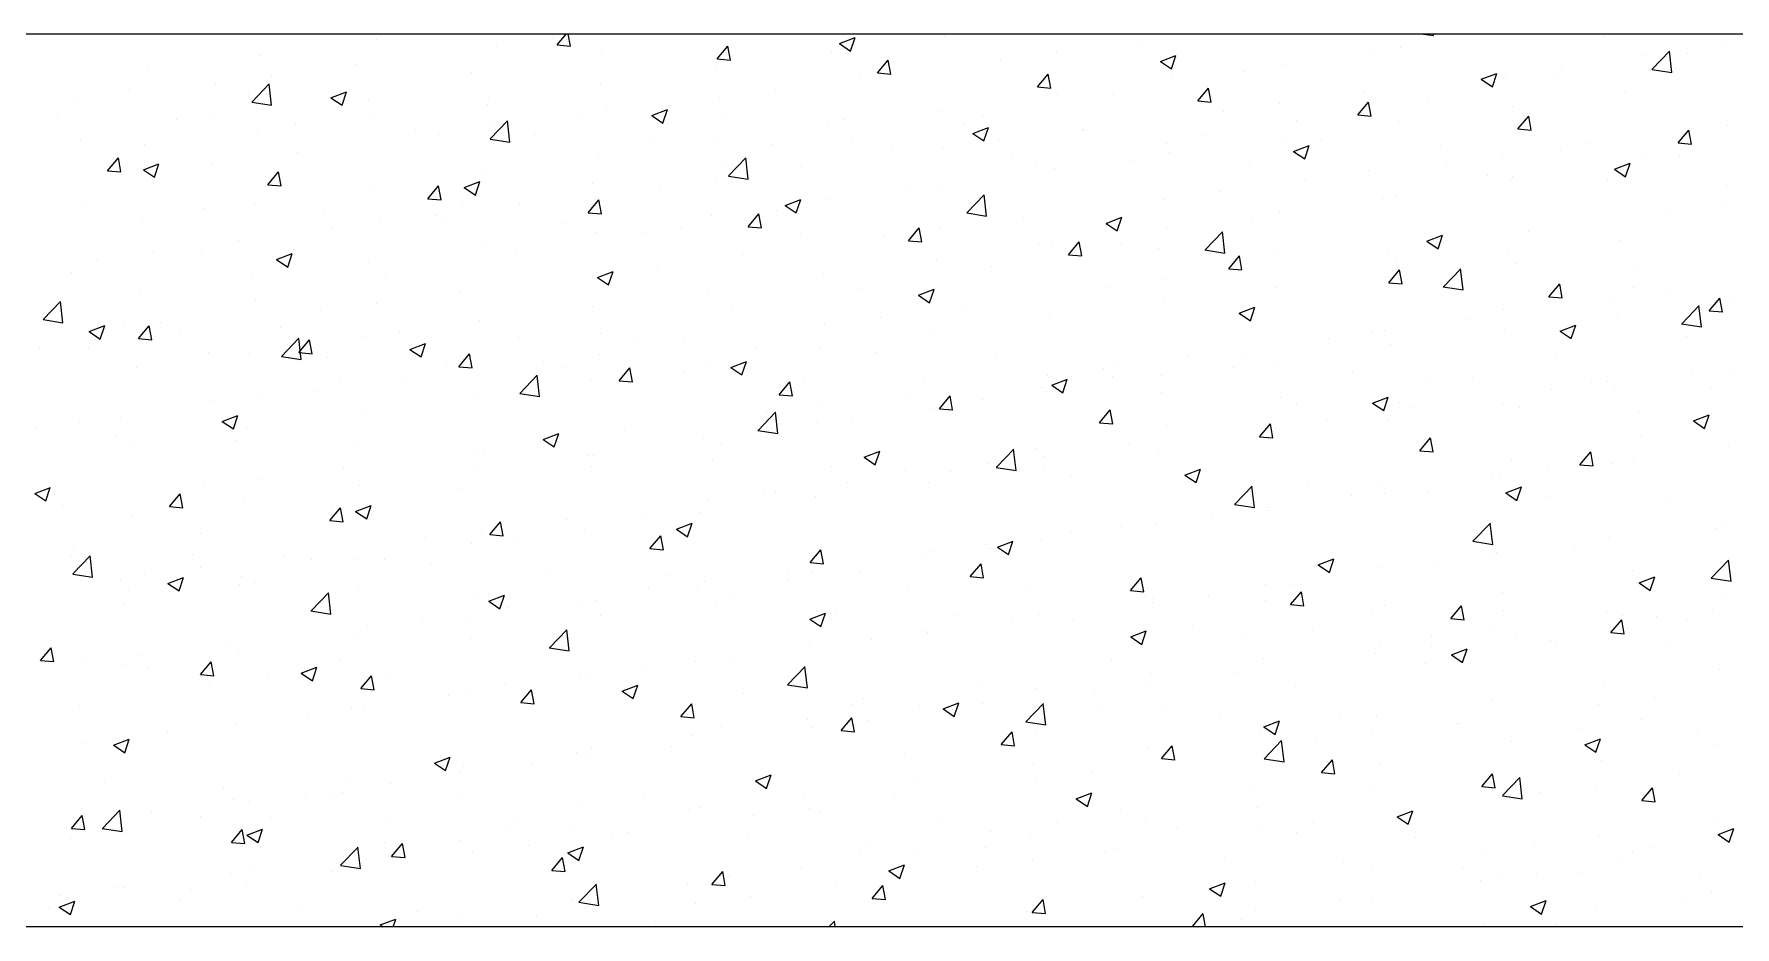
# Model space of a CAD drawing. Header units: millimetres. Extents: x 331487 to 517269, y 198509 to 399936.
# Drawn here: x 418834 to 419596, y 399536 to 399936 of the extents above; entities that cross this region are included whole.
import ezdxf

# ---------------------------------------------------------------- set-up
doc = ezdxf.new("R2010")
doc.units = ezdxf.units.MM
doc.header["$MEASUREMENT"] = 0
doc.layers.add('COLUMN', color=6, linetype='Continuous')

msp = doc.modelspace()

# ---------------------------------------------------------------- linework, layer by layer
at = {"layer": 'COLUMN'}
for p, q in [((420345.71, 399936.48), (392220.13, 399936.48)), ((420350.13, 399536.48), (392620.13, 399536.48))]:
    msp.add_line(p, q, dxfattribs=at)
at = {"layer": 'COLUMN', "color": 2, "linetype": 'Continuous'}
for p, q in [((418875.13, 399934.12), (418875.13, 399934.12)), ((418987.36, 399934.16), (418987.36, 399934.16)), ((419041.35, 399930.97), (419041.35, 399930.97)), ((419066.38, 399934.27), (419066.38, 399934.27)), ((419068.36, 399931.62), (419072.43, 399936.48)), ((419068.36, 399931.62), (419074.33, 399931.1)), ((419074.33, 399931.1), (419073.34, 399936.48)), ((419140.08, 399925.35), (419144.9, 399931.09)), ((419146.06, 399924.82), (419144.9, 399931.09)), ((419194.84, 399932.19), (419201.84, 399934.88)), ((419194.84, 399932.19), (419199.81, 399928.84)), ((419199.81, 399928.84), (419201.83, 399934.88)), ((419241.79, 399935.25), (419241.79, 399935.25)), ((419330.07, 399933.01), (419330.07, 399933.01)), ((419446.3, 399930.4), (419446.3, 399930.4)), ((419456.46, 399936.48), (419460.89, 399935.79)), ((419460.89, 399935.79), (419460.81, 399936.48)), ((419537.01, 399935.54), (419537.01, 399935.54)), ((419590.4, 399933.29), (419590.4, 399933.29)), ((418935.42, 399926.66), (418935.42, 399926.66)), ((419088.27, 399929.15), (419088.27, 399929.15)), ((419140.08, 399925.35), (419146.06, 399924.83)), ((419191.28, 399928.85), (419191.28, 399928.85)), ((419211.81, 399919.07), (419216.63, 399924.82)), ((419217.78, 399918.55), (419216.63, 399924.81)), ((419267.17, 399924.72), (419267.17, 399924.72)), ((419292.2, 399928.02), (419292.2, 399928.02)), ((419338.55, 399924.19), (419345.55, 399926.87)), ((419338.55, 399924.19), (419343.52, 399920.83)), ((419343.52, 399920.83), (419345.55, 399926.87)), ((419394.37, 399922.9), (419394.37, 399922.9)), ((419434.06, 399929.55), (419434.06, 399929.55)), ((419555.89, 399926.76), (419555.89, 399926.76)), ((419558.76, 399920.66), (419566.55, 399928.77)), ((419567.61, 399919.24), (419566.51, 399928.73)), ((419574.66, 399927.61), (419574.66, 399927.61)), ((418884.91, 399920.26), (418884.91, 399920.26)), ((418940.32, 399917.67), (418940.32, 399917.67)), ((418978.19, 399922.66), (418978.19, 399922.66)), ((419029.96, 399919.14), (419029.96, 399919.14)), ((419139.93, 399921.81), (419139.93, 399921.81)), ((419204.01, 399916.41), (419204.01, 399916.41)), ((419211.81, 399919.07), (419217.79, 399918.55)), ((419283.53, 399912.8), (419288.36, 399918.54)), ((419289.51, 399912.27), (419288.35, 399918.54)), ((419343.86, 399916.5), (419343.86, 399916.5)), ((419375.74, 399919.54), (419375.74, 399919.54)), ((419482.26, 399916.18), (419489.26, 399918.86)), ((419482.26, 399916.18), (419487.24, 399912.82)), ((419487.23, 399912.82), (419489.26, 399918.86)), ((419492.98, 399918.48), (419492.98, 399918.48)), ((419516.34, 399917.6), (419516.34, 399917.6)), ((419518.02, 399921.77), (419518.02, 399921.77)), ((419558.72, 399920.62), (419567.61, 399919.24)), ((418876.95, 399911.51), (418876.95, 399911.51)), ((418915.29, 399914.38), (418915.29, 399914.38)), ((418930.34, 399909.26), (418930.34, 399909.26)), ((418931.67, 399906), (418939.46, 399914.12)), ((418940.53, 399904.59), (418939.42, 399914.08)), ((418967.1, 399907.95), (418974.1, 399910.64)), ((418967.1, 399907.95), (418972.08, 399904.6)), ((418971.64, 399909.13), (418971.64, 399909.13)), ((418972.07, 399904.59), (418974.1, 399910.64)), ((419037.49, 399907.91), (419037.49, 399907.91)), ((419088, 399914.31), (419088, 399914.31)), ((419141.1, 399908.13), (419141.1, 399908.13)), ((419166.14, 399911.42), (419166.14, 399911.42)), ((419283.53, 399912.8), (419289.51, 399912.28)), ((419292.51, 399909.46), (419292.51, 399909.46)), ((419317.42, 399909.53), (419317.42, 399909.53)), ((419355.26, 399906.52), (419360.08, 399912.27)), ((419361.24, 399905.99), (419360.08, 399912.26)), ((419429.83, 399910.16), (419429.83, 399910.16)), ((419458.02, 399907.59), (419458.02, 399907.59)), ((419546.94, 399910.55), (419546.94, 399910.55)), ((418844.66, 399900.33), (418844.66, 399900.33)), ((418852.13, 399906.06), (418852.13, 399906.06)), ((418931.63, 399905.96), (418940.53, 399904.58)), ((418983.72, 399907), (418983.72, 399907)), ((418986.14, 399900.87), (418986.14, 399900.87)), ((419037.1, 399904.74), (419037.1, 399904.74)), ((419090.48, 399902.49), (419090.48, 399902.49)), ((419110.81, 399899.94), (419117.82, 399902.63)), ((419110.81, 399899.94), (419115.79, 399896.59)), ((419115.78, 399896.59), (419117.81, 399902.63)), ((419143.87, 399900.23), (419143.87, 399900.23)), ((419240.57, 399901.96), (419240.57, 399901.96)), ((419355.26, 399906.52), (419361.24, 399906)), ((419366.92, 399901.88), (419366.92, 399901.88)), ((419391.95, 399905.18), (419391.95, 399905.18)), ((419426.99, 399900.25), (419431.81, 399905.99)), ((419426.99, 399900.25), (419432.96, 399899.73)), ((419432.96, 399899.72), (419431.81, 399905.99)), ((419496.43, 399904.15), (419496.43, 399904.15)), ((418898.04, 399898.08), (418898.04, 399898.08)), ((418913.32, 399899.12), (418913.32, 399899.12)), ((418934.2, 399893.37), (418934.2, 399893.37)), ((418951.42, 399895.82), (418951.42, 399895.82)), ((419004.8, 399893.57), (419004.8, 399893.57)), ((419038.39, 399889.45), (419046.18, 399897.57)), ((419040.07, 399894.83), (419040.07, 399894.83)), ((419047.25, 399888.03), (419046.15, 399897.53)), ((419077.95, 399899.81), (419077.95, 399899.81)), ((419190.06, 399895.56), (419190.06, 399895.56)), ((419197.25, 399897.98), (419197.25, 399897.98)), ((419250.63, 399895.72), (419250.63, 399895.72)), ((419254.53, 399891.93), (419261.53, 399894.62)), ((419259.1, 399899.52), (419259.1, 399899.52)), ((419259.5, 399888.58), (419261.53, 399894.62)), ((419303.77, 399893.57), (419303.77, 399893.57)), ((419304.01, 399893.47), (419304.01, 399893.47)), ((419399.7, 399897.58), (419399.7, 399897.58)), ((419445.09, 399897.11), (419445.09, 399897.11)), ((419498.71, 399893.97), (419503.53, 399899.72)), ((419498.71, 399893.97), (419504.69, 399893.45)), ((419504.69, 399893.44), (419503.53, 399899.71)), ((419570.44, 399887.7), (419575.26, 399893.44)), ((419576.41, 399887.17), (419575.26, 399893.44)), ((419592.74, 399895.63), (419592.74, 399895.63)), ((418855, 399889.11), (418855, 399889.11)), ((418883.69, 399886.97), (418883.69, 399886.97)), ((419015.04, 399891.53), (419015.04, 399891.53)), ((419038.36, 399889.41), (419047.25, 399888.03)), ((419058.19, 399891.31), (419058.19, 399891.31)), ((419111.57, 399889.06), (419111.57, 399889.06)), ((419138.72, 399888.52), (419138.72, 399888.52)), ((419164.95, 399886.8), (419164.95, 399886.8)), ((419200.78, 399889.51), (419200.78, 399889.51)), ((419240.86, 399885.28), (419240.86, 399885.28)), ((419254.53, 399891.93), (419259.5, 399888.58)), ((419265.89, 399888.58), (419265.89, 399888.58)), ((419341.38, 399887.57), (419341.38, 399887.57)), ((419357.39, 399891.21), (419357.39, 399891.21)), ((419393.15, 399889.61), (419393.15, 399889.61)), ((419398.24, 399883.92), (419405.24, 399886.61)), ((419403.21, 399880.57), (419405.24, 399886.61)), ((419410.78, 399888.96), (419410.78, 399888.96)), ((419464.16, 399886.7), (419464.16, 399886.7)), ((419529.58, 399887.32), (419529.58, 399887.32)), ((419570.44, 399887.7), (419576.42, 399887.17)), ((418867.05, 399875.23), (418871.87, 399880.98)), ((418873.03, 399874.7), (418871.87, 399880.97)), ((418883.08, 399875.7), (418890.08, 399878.38)), ((418888.05, 399872.34), (418890.08, 399878.38)), ((418914.01, 399878.23), (418914.01, 399878.23)), ((418951.89, 399883.22), (418951.89, 399883.22)), ((419086.78, 399881.02), (419086.78, 399881.02)), ((419142.46, 399879.5), (419142.46, 399879.5)), ((419145.12, 399872.9), (419152.91, 399881.02)), ((419153.97, 399871.48), (419152.87, 399880.98)), ((419218.33, 399884.55), (419218.33, 399884.55)), ((419271.71, 399882.29), (419271.71, 399882.29)), ((419283.06, 399877.56), (419283.06, 399877.56)), ((419325.1, 399880.03), (419325.1, 399880.03)), ((419342.64, 399883.21), (419342.64, 399883.21)), ((419378.48, 399877.78), (419378.48, 399877.78)), ((419398.24, 399883.92), (419403.21, 399880.57)), ((419466.68, 399879.04), (419466.68, 399879.04)), ((419491.71, 399882.33), (419491.71, 399882.33)), ((419517.54, 399884.44), (419517.54, 399884.44)), ((419541.95, 399875.92), (419548.95, 399878.6)), ((419545.73, 399877.26), (419545.73, 399877.26)), ((419546.92, 399872.56), (419548.95, 399878.6)), ((419554.53, 399882.61), (419554.53, 399882.61)), ((419570.92, 399882.19), (419570.92, 399882.19)), ((418867.05, 399875.23), (418873.03, 399874.71)), ((418883.08, 399875.7), (418888.05, 399872.34)), ((418888.98, 399874.94), (418888.98, 399874.94)), ((418938.78, 399868.96), (418943.6, 399874.7)), ((418944.75, 399868.43), (418943.6, 399874.7)), ((419026.79, 399867.69), (419033.79, 399870.38)), ((419031.76, 399864.33), (419033.79, 399870.37)), ((419036.27, 399874.62), (419036.27, 399874.62)), ((419084.15, 399869.48), (419084.15, 399869.48)), ((419139.83, 399871.98), (419139.83, 399871.98)), ((419145.08, 399872.86), (419153.97, 399871.48)), ((419177.7, 399876.97), (419177.7, 399876.97)), ((419291.3, 399876.17), (419291.3, 399876.17)), ((419403.52, 399870.72), (419403.52, 399870.72)), ((419431.86, 399875.52), (419431.86, 399875.52)), ((419485.24, 399873.27), (419485.24, 399873.27)), ((419495.22, 399870.86), (419495.22, 399870.86)), ((419496.21, 399872.6), (419496.21, 399872.6)), ((419538.63, 399871.01), (419538.63, 399871.01)), ((419541.95, 399875.92), (419546.93, 399872.56)), ((418938.78, 399868.96), (418944.76, 399868.43)), ((418984.93, 399867.58), (418984.93, 399867.58)), ((419010.51, 399862.68), (419015.33, 399868.43)), ((419010.51, 399862.68), (419016.48, 399862.16)), ((419016.48, 399862.15), (419015.32, 399868.42)), ((419026.79, 399867.69), (419031.77, 399864.33)), ((419082.23, 399856.41), (419087.05, 399862.15)), ((419088.21, 399855.88), (419087.05, 399862.14)), ((419114.8, 399868.69), (419114.8, 399868.69)), ((419170.5, 399859.68), (419177.51, 399862.37)), ((419175.48, 399856.32), (419177.5, 399862.37)), ((419188.85, 399862.27), (419188.85, 399862.27)), ((419224.74, 399867.55), (419224.74, 399867.55)), ((419239.36, 399868.67), (419239.36, 399868.67)), ((419251.84, 399856.35), (419259.63, 399864.47)), ((419260.7, 399854.93), (419259.59, 399864.43)), ((419340.61, 399862.44), (419340.61, 399862.44)), ((419365.65, 399865.73), (419365.65, 399865.73)), ((419437.89, 399862.58), (419437.89, 399862.58)), ((419443.87, 399863.82), (419443.87, 399863.82)), ((419592.01, 399868.76), (419592.01, 399868.76)), ((418857.06, 399860.68), (418857.06, 399860.68)), ((418910.44, 399858.42), (418910.44, 399858.42)), ((418932.99, 399860.08), (418932.99, 399860.08)), ((418963.82, 399856.17), (418963.82, 399856.17)), ((419013.77, 399855.39), (419013.77, 399855.39)), ((419025.83, 399859.47), (419025.83, 399859.47)), ((419051.64, 399860.37), (419051.64, 399860.37)), ((419082.23, 399856.41), (419088.21, 399855.88)), ((419137.5, 399855.23), (419137.5, 399855.23)), ((419153.96, 399850.13), (419158.78, 399855.88)), ((419159.93, 399849.6), (419158.78, 399855.87)), ((419166.43, 399857.54), (419166.43, 399857.54)), ((419170.5, 399859.68), (419175.48, 399856.32)), ((419251.81, 399856.31), (419260.7, 399854.93)), ((419314.22, 399851.67), (419321.22, 399854.36)), ((419319.19, 399848.31), (419321.22, 399854.36)), ((419391.93, 399856.32), (419391.93, 399856.32)), ((419566.43, 399856.19), (419566.43, 399856.19)), ((419591.46, 399859.49), (419591.46, 399859.49)), ((418882.48, 399853.68), (418882.48, 399853.68)), ((418967.51, 399849.46), (418967.51, 399849.46)), ((418988.73, 399852.09), (418988.73, 399852.09)), ((419017.21, 399853.91), (419017.21, 399853.91)), ((419070.59, 399851.66), (419070.59, 399851.66)), ((419085.56, 399847.73), (419085.56, 399847.73)), ((419108.11, 399847.53), (419108.11, 399847.53)), ((419123.97, 399849.4), (419123.97, 399849.4)), ((419153.96, 399850.13), (419159.94, 399849.61)), ((419177.35, 399847.15), (419177.35, 399847.15)), ((419225.68, 399843.85), (419230.5, 399849.6)), ((419231.66, 399843.33), (419230.5, 399849.59)), ((419239.59, 399849.14), (419239.59, 399849.14)), ((419277.46, 399854.12), (419277.46, 399854.12)), ((419314.22, 399851.67), (419319.19, 399848.32)), ((419341.42, 399849.92), (419341.42, 399849.92)), ((419358.57, 399839.8), (419366.36, 399847.91)), ((419367.42, 399838.38), (419366.32, 399847.87)), ((419379.57, 399852.57), (419379.57, 399852.57)), ((419503.28, 399847.88), (419503.28, 399847.88)), ((418909.19, 399839.45), (418909.19, 399839.45)), ((418925.58, 399843.78), (418925.58, 399843.78)), ((419035.05, 399841.33), (419035.05, 399841.33)), ((419214.55, 399845.84), (419214.55, 399845.84)), ((419225.68, 399843.85), (419231.66, 399843.33)), ((419230.73, 399844.89), (419230.73, 399844.89)), ((419284.12, 399842.64), (419284.12, 399842.64)), ((419290.08, 399842.88), (419290.08, 399842.88)), ((419297.41, 399837.58), (419302.23, 399843.32)), ((419303.38, 399837.05), (419302.23, 399843.32)), ((419321.25, 399842.56), (419321.25, 399842.56)), ((419337.5, 399840.38), (419337.5, 399840.38)), ((419358.53, 399839.76), (419367.42, 399838.38)), ((419440.37, 399839.59), (419440.37, 399839.59)), ((419457.93, 399843.66), (419464.93, 399846.35)), ((419457.93, 399843.66), (419462.91, 399840.31)), ((419462.9, 399840.31), (419464.93, 399846.35)), ((419465.4, 399842.89), (419465.4, 399842.89)), ((419544.51, 399843.97), (419544.51, 399843.97)), ((418862.67, 399835.49), (418862.67, 399835.49)), ((418887.71, 399838.79), (418887.71, 399838.79)), ((418942.77, 399835.44), (418949.77, 399838.12)), ((418942.77, 399835.44), (418947.74, 399832.08)), ((418947.74, 399832.08), (418949.77, 399838.12)), ((418983.71, 399834.29), (418983.71, 399834.29)), ((419049.79, 399837.52), (419049.79, 399837.52)), ((419113.52, 399832.54), (419113.52, 399832.54)), ((419151.4, 399837.53), (419151.4, 399837.53)), ((419238.14, 399835.38), (419238.14, 399835.38)), ((419262.94, 399832.55), (419262.94, 399832.55)), ((419297.41, 399837.58), (419303.39, 399837.06)), ((419369.14, 399831.3), (419373.96, 399837.05)), ((419375.11, 399830.78), (419373.95, 399837.04)), ((419390.88, 399838.12), (419390.88, 399838.12)), ((419444.26, 399835.87), (419444.26, 399835.87)), ((419465.29, 399823.24), (419473.08, 399831.36)), ((419494, 399837.57), (419494, 399837.57)), ((419497.65, 399833.61), (419497.65, 399833.61)), ((419551.03, 399831.36), (419551.03, 399831.36)), ((418850.87, 399829.44), (418850.87, 399829.44)), ((418931.77, 399826.79), (418931.77, 399826.79)), ((418991.47, 399827.51), (418991.47, 399827.51)), ((419086.48, 399827.43), (419093.48, 399830.11)), ((419086.48, 399827.43), (419091.46, 399824.07)), ((419088.49, 399829.25), (419088.49, 399829.25)), ((419091.45, 399824.07), (419093.48, 399830.11)), ((419187.63, 399828.98), (419187.63, 399828.98)), ((419339.34, 399826.29), (419339.34, 399826.29)), ((419369.14, 399831.3), (419375.11, 399830.78)), ((419377.21, 399831.28), (419377.21, 399831.28)), ((419440.86, 399825.03), (419445.68, 399830.77)), ((419440.86, 399825.03), (419446.84, 399824.51)), ((419442.66, 399830.53), (419442.66, 399830.53)), ((419446.84, 399824.5), (419445.68, 399830.77)), ((419474.15, 399821.83), (419473.04, 399831.32)), ((419512.59, 399818.75), (419517.41, 399824.5)), ((419518.56, 399818.23), (419517.41, 399824.49)), ((418838.2, 399808.59), (418845.99, 399816.71)), ((418847.06, 399807.17), (418845.96, 399816.67)), ((418881.26, 399820.39), (418881.26, 399820.39)), ((418933.15, 399817.5), (418933.15, 399817.5)), ((419025.33, 399820.93), (419025.33, 399820.93)), ((419136.29, 399821.94), (419136.29, 399821.94)), ((419204.62, 399822.54), (419204.62, 399822.54)), ((419230.2, 399819.42), (419237.2, 399822.11)), ((419230.2, 399819.42), (419235.17, 399816.06)), ((419235.17, 399816.06), (419237.19, 399822.1)), ((419314.31, 399823), (419314.31, 399823)), ((419340.21, 399816.63), (419340.21, 399816.63)), ((419390.72, 399823.03), (419390.72, 399823.03)), ((419465.25, 399823.2), (419474.15, 399821.83)), ((419512.59, 399818.75), (419518.57, 399818.23)), ((419540.12, 399816.75), (419540.12, 399816.75)), ((419550.4, 399822.94), (419550.4, 399822.94)), ((419565.16, 399820.04), (419565.16, 399820.04)), ((419584.31, 399812.48), (419589.13, 399818.22)), ((419590.29, 399811.95), (419589.13, 399818.22)), ((419595.23, 399818.18), (419595.23, 399818.18)), ((418837.59, 399809.58), (418837.59, 399809.58)), ((418838.17, 399808.55), (418847.06, 399807.17)), ((418962.43, 399812.65), (418962.43, 399812.65)), ((418987.46, 399815.95), (418987.46, 399815.95)), ((419084.35, 399814.44), (419084.35, 399814.44)), ((419146.3, 399812.53), (419146.3, 399812.53)), ((419213.28, 399809.7), (419213.28, 399809.7)), ((419251.15, 399814.68), (419251.15, 399814.68)), ((419288.86, 399809.59), (419288.86, 399809.59)), ((419373.91, 399811.41), (419380.91, 399814.1)), ((419373.91, 399811.41), (419378.88, 399808.05)), ((419378.88, 399808.05), (419380.91, 399814.1)), ((419492.08, 399812.93), (419492.08, 399812.93)), ((419543.3, 399810.68), (419543.3, 399810.68)), ((419572.02, 399806.69), (419579.8, 399814.81)), ((419580.87, 399805.27), (419579.77, 399814.77)), ((419584.31, 399812.48), (419590.29, 399811.96)), ((418858.75, 399803.18), (418865.75, 399805.87)), ((418858.75, 399803.18), (418863.72, 399799.83)), ((418863.72, 399799.83), (418865.75, 399805.87)), ((418874.83, 399807.49), (418874.83, 399807.49)), ((418880.93, 399800.01), (418885.75, 399805.76)), ((418886.9, 399799.48), (418885.75, 399805.75)), ((418890.97, 399807.32), (418890.97, 399807.32)), ((418899.27, 399804.33), (418899.27, 399804.33)), ((418944.35, 399805.07), (418944.35, 399805.07)), ((418982.49, 399801), (418982.49, 399801)), ((418997.73, 399802.81), (418997.73, 399802.81)), ((419033.84, 399808.04), (419033.84, 399808.04)), ((419087.98, 399802.52), (419087.98, 399802.52)), ((419188.24, 399806.4), (419188.24, 399806.4)), ((419236.93, 399802.09), (419236.93, 399802.09)), ((419433.76, 399802.92), (419433.76, 399802.92)), ((419439.1, 399803.45), (419439.1, 399803.45)), ((419476.97, 399808.43), (419476.97, 399808.43)), ((419492.78, 399804.28), (419492.78, 399804.28)), ((419517.62, 399803.4), (419524.62, 399806.09)), ((419517.62, 399803.4), (419522.6, 399800.05)), ((419522.59, 399800.04), (419524.62, 399806.09)), ((419571.98, 399806.65), (419580.87, 399805.27)), ((419574.36, 399800.98), (419574.36, 399800.98)), ((418836.36, 399796.05), (418836.36, 399796.05)), ((418858.67, 399796.15), (418858.67, 399796.15)), ((418861.4, 399799.35), (418861.4, 399799.35)), ((418880.93, 399800.01), (418886.91, 399799.49)), ((418912.05, 399793.89), (418912.05, 399793.89)), ((418930.56, 399793.5), (418930.56, 399793.5)), ((418944.93, 399792.04), (418952.72, 399800.16)), ((418952.65, 399793.74), (418957.48, 399799.48)), ((418952.66, 399793.74), (418958.63, 399793.21)), ((418953.78, 399790.62), (418952.68, 399800.12)), ((418958.63, 399793.21), (418957.47, 399799.48)), ((419002.46, 399795.17), (419009.46, 399797.86)), ((419002.46, 399795.17), (419007.43, 399791.82)), ((419007.43, 399791.82), (419009.46, 399797.86)), ((419051.11, 399800.56), (419051.11, 399800.56)), ((419104.5, 399798.3), (419104.5, 399798.3)), ((419125.09, 399798.09), (419125.09, 399798.09)), ((419157.88, 399796.05), (419157.88, 399796.05)), ((419186.41, 399795.69), (419186.41, 399795.69)), ((419211.26, 399793.79), (419211.26, 399793.79)), ((419414.06, 399800.15), (419414.06, 399800.15)), ((419441.44, 399797.24), (419441.44, 399797.24)), ((418880.04, 399787.1), (418880.04, 399787.1)), ((418944.89, 399792), (418953.78, 399790.62)), ((418965.43, 399791.64), (418965.43, 399791.64)), ((419018.82, 399789.38), (419018.82, 399789.38)), ((419024.38, 399787.46), (419029.2, 399793.21)), ((419024.38, 399787.46), (419030.36, 399786.94)), ((419030.36, 399786.93), (419029.2, 399793.2)), ((419029.66, 399792.51), (419029.66, 399792.51)), ((419062.18, 399789.8), (419062.18, 399789.8)), ((419072.2, 399787.13), (419072.2, 399787.13)), ((419087.22, 399793.1), (419087.22, 399793.1)), ((419096.11, 399781.19), (419100.93, 399786.93)), ((419102.08, 399780.66), (419100.93, 399786.93)), ((419135.07, 399788.65), (419135.07, 399788.65)), ((419146.17, 399787.16), (419153.18, 399789.85)), ((419146.17, 399787.16), (419151.15, 399783.81)), ((419151.14, 399783.81), (419153.17, 399789.85)), ((419264.64, 399791.54), (419264.64, 399791.54)), ((419313.03, 399786.85), (419313.03, 399786.85)), ((419318.03, 399789.28), (419318.03, 399789.28)), ((419350.91, 399791.84), (419350.91, 399791.84)), ((419371.41, 399787.03), (419371.41, 399787.03)), ((419375.44, 399792.91), (419375.44, 399792.91)), ((419389.5, 399789.74), (419389.5, 399789.74)), ((419516.04, 399790.97), (419516.04, 399790.97)), ((418971.34, 399782.5), (418971.34, 399782.5)), ((418999.03, 399781.49), (418999.03, 399781.49)), ((419051.65, 399775.49), (419059.44, 399783.61)), ((419060.51, 399774.07), (419059.4, 399783.57)), ((419083.13, 399781.15), (419083.13, 399781.15)), ((419096.11, 399781.19), (419102.08, 399780.66)), ((419125.58, 399784.87), (419125.58, 399784.87)), ((419167.83, 399774.91), (419172.65, 399780.66)), ((419173.81, 399774.38), (419172.65, 399780.65)), ((419178.96, 399782.61), (419178.96, 399782.61)), ((419232.35, 399780.36), (419232.35, 399780.36)), ((419285.73, 399778.1), (419285.73, 399778.1)), ((419288, 399783.56), (419288, 399783.56)), ((419289.89, 399779.16), (419296.89, 399781.84)), ((419289.89, 399779.16), (419294.86, 399775.8)), ((419294.86, 399775.8), (419296.88, 399781.84)), ((419317.12, 399782.9), (419317.12, 399782.9)), ((419338.99, 399783.34), (419338.99, 399783.34)), ((419424.79, 399784.77), (419424.79, 399784.77)), ((419457.72, 399780.96), (419457.72, 399780.96)), ((419478.17, 399782.51), (419478.17, 399782.51)), ((419531.55, 399780.26), (419531.55, 399780.26)), ((419538.85, 399780.6), (419538.85, 399780.6)), ((419576.72, 399785.59), (419576.72, 399785.59)), ((419584.94, 399778), (419584.94, 399778)), ((419594.02, 399784.89), (419594.02, 399784.89)), ((418913.02, 399772.49), (418913.02, 399772.49)), ((418936.12, 399773.21), (418936.12, 399773.21)), ((418961.15, 399776.5), (418961.15, 399776.5)), ((419032.62, 399774.75), (419032.62, 399774.75)), ((419051.61, 399775.45), (419060.51, 399774.07)), ((419167.83, 399774.91), (419173.81, 399774.39)), ((419224.84, 399775.24), (419224.84, 399775.24)), ((419239.56, 399768.64), (419244.38, 399774.38)), ((419245.53, 399768.11), (419244.38, 399774.37)), ((419258.81, 399772.89), (419258.81, 399772.89)), ((419287.65, 399776.3), (419287.65, 399776.3)), ((419339.11, 399775.85), (419339.11, 399775.85)), ((419392.49, 399773.59), (419392.49, 399773.59)), ((419399.41, 399770.95), (419399.41, 399770.95)), ((419433.6, 399771.15), (419440.6, 399773.83)), ((419433.6, 399771.15), (419438.57, 399767.79)), ((419438.57, 399767.79), (419440.6, 399773.83)), ((419445.87, 399771.34), (419445.87, 399771.34)), ((419491.57, 399770.99), (419491.57, 399770.99)), ((419513.82, 399777.31), (419513.82, 399777.31)), ((419542.08, 399777.39), (419542.08, 399777.39)), ((418872.96, 399764.89), (418872.96, 399764.89)), ((418918.44, 399762.92), (418925.44, 399765.61)), ((418918.44, 399762.92), (418923.41, 399759.57)), ((418923.41, 399759.56), (418925.44, 399765.61)), ((418981.28, 399767.71), (418981.28, 399767.71)), ((419158.38, 399758.94), (419166.17, 399767.05)), ((419161.94, 399766.96), (419161.94, 399766.96)), ((419167.23, 399757.52), (419166.13, 399767.02)), ((419186.97, 399770.26), (419186.97, 399770.26)), ((419200.49, 399762.88), (419200.49, 399762.88)), ((419235.71, 399768.8), (419235.71, 399768.8)), ((419239.56, 399768.64), (419245.54, 399768.11)), ((419311.28, 399762.36), (419316.11, 399768.11)), ((419317.26, 399761.83), (419316.1, 399768.1)), ((419412.79, 399764.01), (419412.79, 399764.01)), ((419440.22, 399763.95), (419440.22, 399763.95)), ((419450.66, 399768.99), (419450.66, 399768.99)), ((419499.26, 399769.08), (419499.26, 399769.08)), ((419552.64, 399766.83), (419552.64, 399766.83)), ((419577.31, 399763.14), (419584.31, 399765.83)), ((419577.31, 399763.14), (419582.29, 399759.78)), ((419582.28, 399759.78), (419584.31, 399765.82)), ((418835.09, 399759.91), (418835.09, 399759.91)), ((418854.7, 399762.48), (418854.7, 399762.48)), ((418871.07, 399756.49), (418871.07, 399756.49)), ((418929.34, 399760.21), (418929.34, 399760.21)), ((419062.15, 399754.91), (419069.15, 399757.6)), ((419067.12, 399751.56), (419069.15, 399757.6)), ((419098.78, 399758.65), (419098.78, 399758.65)), ((419133.85, 399755.36), (419133.85, 399755.36)), ((419158.34, 399758.9), (419167.23, 399757.52)), ((419185.2, 399762.4), (419185.2, 399762.4)), ((419311.29, 399762.36), (419317.26, 399761.84)), ((419341.09, 399760.94), (419341.09, 399760.94)), ((419383.01, 399756.09), (419387.83, 399761.83)), ((419383.01, 399756.09), (419388.99, 399755.56)), ((419387.75, 399760.71), (419387.75, 399760.71)), ((419388.99, 399755.56), (419387.83, 399761.82)), ((419388.29, 399756.45), (419388.29, 399756.45)), ((419454.74, 399749.81), (419459.56, 399755.56)), ((419460.71, 399749.28), (419459.56, 399755.55)), ((419554.23, 399755.98), (419554.23, 399755.98)), ((418878.83, 399753.81), (418878.83, 399753.81)), ((418924.45, 399754.24), (418924.45, 399754.24)), ((418977.84, 399751.98), (418977.84, 399751.98)), ((419031.22, 399749.73), (419031.22, 399749.73)), ((419035.88, 399750.36), (419035.88, 399750.36)), ((419060.91, 399753.66), (419060.91, 399753.66)), ((419062.15, 399754.91), (419067.13, 399751.56)), ((419081.92, 399747.86), (419081.92, 399747.86)), ((419142.17, 399752.87), (419142.17, 399752.87)), ((419205.86, 399746.9), (419212.87, 399749.59)), ((419210.83, 399743.55), (419212.86, 399749.59)), ((419265.1, 399742.38), (419272.89, 399750.5)), ((419273.96, 399740.97), (419272.85, 399750.46)), ((419282.77, 399750.93), (419282.77, 399750.93)), ((419324.6, 399752.4), (419324.6, 399752.4)), ((419337.78, 399750.05), (419337.78, 399750.05)), ((419454.74, 399749.81), (419460.71, 399749.29)), ((419526.46, 399743.53), (419531.28, 399749.28)), ((419532.44, 399743.01), (419531.28, 399749.27)), ((419592.8, 399751.6), (419592.8, 399751.6)), ((418972.72, 399742.05), (418972.72, 399742.05)), ((419031.41, 399741.46), (419031.41, 399741.46)), ((419083.85, 399742.86), (419083.85, 399742.86)), ((419084.6, 399747.47), (419084.6, 399747.47)), ((419137.98, 399745.22), (419137.98, 399745.22)), ((419191.37, 399742.96), (419191.37, 399742.96)), ((419205.86, 399746.9), (419210.84, 399743.55)), ((419224.45, 399740.92), (419224.45, 399740.92)), ((419244.75, 399740.71), (419244.75, 399740.71)), ((419261.69, 399744.12), (419261.69, 399744.12)), ((419265.06, 399742.34), (419273.96, 399740.97)), ((419286.43, 399743.01), (419286.43, 399743.01)), ((419286.73, 399747.41), (419286.73, 399747.41)), ((419349.58, 399738.89), (419356.58, 399741.58)), ((419354.55, 399735.54), (419356.58, 399741.58)), ((419495.91, 399745.97), (419495.91, 399745.97)), ((419512.54, 399741.16), (419512.54, 399741.16)), ((419526.46, 399743.53), (419532.44, 399743.01)), ((419540.86, 399744.1), (419540.86, 399744.1)), ((419550.42, 399746.15), (419550.42, 399746.15)), ((418834.42, 399730.67), (418841.42, 399733.35)), ((418839.39, 399727.31), (418841.41, 399733.35)), ((418909.81, 399733.77), (418909.81, 399733.77)), ((418934.85, 399737.06), (418934.85, 399737.06)), ((418980.06, 399734.42), (418980.06, 399734.42)), ((419025.53, 399732.85), (419025.53, 399732.85)), ((419198.54, 399735.8), (419198.54, 399735.8)), ((419234.49, 399735.51), (419234.49, 399735.51)), ((419298.13, 399738.45), (419298.13, 399738.45)), ((419349.58, 399738.89), (419354.55, 399735.54)), ((419351.51, 399736.19), (419351.51, 399736.19)), ((419371.83, 399725.83), (419379.61, 399733.95)), ((419380.68, 399724.41), (419379.58, 399733.91)), ((419404.89, 399733.94), (419404.89, 399733.94)), ((419437.6, 399735.96), (419437.6, 399735.96)), ((419487.51, 399737.87), (419487.51, 399737.87)), ((419490.35, 399737.7), (419490.35, 399737.7)), ((419493.29, 399730.89), (419500.29, 399733.57)), ((419498.26, 399727.53), (419500.29, 399733.57)), ((418834.42, 399730.67), (418839.39, 399727.31)), ((418846.66, 399725.45), (418846.66, 399725.45)), ((418894.8, 399724.79), (418899.62, 399730.54)), ((418894.8, 399724.79), (418900.78, 399724.27)), ((418900.78, 399724.26), (418899.62, 399730.53)), ((418928.12, 399726.92), (418928.12, 399726.92)), ((418978.13, 399722.66), (418985.13, 399725.35)), ((418983.1, 399719.3), (418985.13, 399725.34)), ((419135.63, 399727.52), (419135.63, 399727.52)), ((419160.66, 399730.81), (419160.66, 399730.81)), ((419166.13, 399730.91), (419166.13, 399730.91)), ((419183.98, 399729.11), (419183.98, 399729.11)), ((419371.79, 399725.79), (419380.68, 399724.41)), ((419379.28, 399725.95), (419379.28, 399725.95)), ((419424.36, 399729.55), (419424.36, 399729.55)), ((419439.01, 399730.66), (419439.01, 399730.66)), ((419458.28, 399731.68), (419458.28, 399731.68)), ((419493.29, 399730.89), (419498.26, 399727.53)), ((419511.66, 399729.43), (419511.66, 399729.43)), ((419565.04, 399727.17), (419565.04, 399727.17)), ((418877.61, 399720.52), (418877.61, 399720.52)), ((418966.53, 399718.52), (418971.35, 399724.26)), ((418966.53, 399718.52), (418972.51, 399717.99)), ((418967.21, 399722.83), (418967.21, 399722.83)), ((418972.5, 399717.99), (418971.35, 399724.26)), ((418978.13, 399722.66), (418983.1, 399719.3)), ((419038.26, 399712.24), (419043.08, 399717.99)), ((419044.23, 399711.71), (419043.07, 399717.98)), ((419072.48, 399719.2), (419072.48, 399719.2)), ((419107.81, 399720.9), (419107.81, 399720.9)), ((419121.84, 399714.65), (419128.84, 399717.34)), ((419126.81, 399711.29), (419128.84, 399717.34)), ((419132.64, 399722.07), (419132.64, 399722.07)), ((419361.45, 399721.27), (419361.45, 399721.27)), ((419386.48, 399724.57), (419386.48, 399724.57)), ((419387.07, 399723.16), (419387.07, 399723.16)), ((419478.55, 399709.28), (419486.34, 399717.4)), ((419487.4, 399707.86), (419486.3, 399717.36)), ((419591.59, 399718.31), (419591.59, 399718.31)), ((418908.89, 399712.82), (418908.89, 399712.82)), ((419009.57, 399710.92), (419009.57, 399710.92)), ((419034.6, 399714.22), (419034.6, 399714.22)), ((419038.26, 399712.24), (419044.23, 399711.72)), ((419049.49, 399710.89), (419049.49, 399710.89)), ((419080.7, 399714.57), (419080.7, 399714.57)), ((419109.98, 399705.97), (419114.8, 399711.71)), ((419115.96, 399705.44), (419114.8, 399711.71)), ((419121.84, 399714.65), (419126.82, 399711.29)), ((419285.22, 399709.72), (419285.22, 399709.72)), ((419298.29, 399712.96), (419298.29, 399712.96)), ((419320.96, 399715.93), (419320.96, 399715.93)), ((419336.56, 399716.76), (419336.56, 399716.76)), ((419539.65, 399710.82), (419539.65, 399710.82)), ((419587.27, 399715.02), (419587.27, 399715.02)), ((418850.58, 399702.81), (418850.58, 399702.81)), ((418851.46, 399694.63), (418859.25, 399702.75)), ((418851.6, 399705.39), (418851.6, 399705.39)), ((418860.32, 399693.21), (418859.21, 399702.71)), ((418904.98, 399703.14), (418904.98, 399703.14)), ((418946.41, 399702.61), (418946.41, 399702.61)), ((419030.19, 399708.17), (419030.19, 399708.17)), ((419109.98, 399705.97), (419115.96, 399705.44)), ((419181.71, 399699.69), (419186.53, 399705.44)), ((419187.68, 399699.16), (419186.53, 399705.43)), ((419233.28, 399702.22), (419233.28, 399702.22)), ((419235.39, 399704.67), (419235.39, 399704.67)), ((419260.42, 399707.97), (419260.42, 399707.97)), ((419262.64, 399705.92), (419262.64, 399705.92)), ((419265.55, 399706.64), (419272.56, 399709.33)), ((419265.55, 399706.64), (419270.53, 399703.29)), ((419270.53, 399703.28), (419272.55, 399709.33)), ((419478.51, 399709.24), (419487.4, 399707.86)), ((419489.14, 399704.41), (419489.14, 399704.41)), ((419524.11, 399706.71), (419524.11, 399706.71)), ((418851.42, 399694.59), (418860.32, 399693.21)), ((418883.51, 399694.33), (418883.51, 399694.33)), ((418908.54, 399697.62), (418908.54, 399697.62)), ((418958.36, 399700.88), (418958.36, 399700.88)), ((418978.85, 399701.13), (418978.85, 399701.13)), ((418991.17, 399700.88), (418991.17, 399700.88)), ((419011.75, 399698.63), (419011.75, 399698.63)), ((419065.13, 399696.37), (419065.13, 399696.37)), ((419172.23, 399696.36), (419172.23, 399696.36)), ((419181.71, 399699.69), (419187.69, 399699.17)), ((419182.77, 399695.82), (419182.77, 399695.82)), ((419204.32, 399695.91), (419204.32, 399695.91)), ((419253.43, 399693.42), (419258.25, 399699.16)), ((419259.41, 399692.89), (419258.25, 399699.16)), ((419409.27, 399698.63), (419416.27, 399701.32)), ((419409.27, 399698.63), (419414.24, 399695.28)), ((419414.24, 399695.28), (419416.27, 399701.32)), ((419437.79, 399697.37), (419437.79, 399697.37)), ((419461.2, 399698.43), (419461.2, 399698.43)), ((419486.24, 399701.72), (419486.24, 399701.72)), ((419550.1, 399696.31), (419550.1, 399696.31)), ((419585.27, 399692.73), (419593.06, 399700.85)), ((419594.13, 399691.31), (419593.02, 399700.81)), ((418872.68, 399691.96), (418872.68, 399691.96)), ((418876.4, 399687.23), (418876.4, 399687.23)), ((418894.11, 399690.41), (418901.11, 399693.09)), ((418894.11, 399690.41), (418899.08, 399687.05)), ((418899.08, 399687.05), (418901.1, 399693.09)), ((418926.07, 399689.71), (418926.07, 399689.71)), ((418926.91, 399693.63), (418926.91, 399693.63)), ((418932.86, 399690.87), (418932.86, 399690.87)), ((418979.45, 399687.45), (418979.45, 399687.45)), ((419109.32, 399688.08), (419109.32, 399688.08)), ((419118.51, 399694.12), (419118.51, 399694.12)), ((419131.42, 399688.78), (419131.42, 399688.78)), ((419134.36, 399691.37), (419134.36, 399691.37)), ((419171.89, 399691.86), (419171.89, 399691.86)), ((419225.27, 399689.61), (419225.27, 399689.61)), ((419253.43, 399693.42), (419259.41, 399692.89)), ((419278.66, 399687.35), (419278.66, 399687.35)), ((419325.16, 399687.14), (419329.98, 399692.89)), ((419325.16, 399687.14), (419331.14, 399686.62)), ((419331.14, 399686.61), (419329.98, 399692.88)), ((419385.85, 399689.87), (419385.85, 399689.87)), ((419396.89, 399680.87), (419401.71, 399686.61)), ((419398.05, 399690.11), (419398.05, 399690.11)), ((419402.86, 399680.34), (419401.7, 399686.61)), ((419552.98, 399690.62), (419559.98, 399693.31)), ((419552.98, 399690.62), (419557.95, 399687.27)), ((419557.95, 399687.27), (419559.98, 399693.31)), ((419585.24, 399692.69), (419594.13, 399691.31)), ((418874.54, 399680.86), (418874.54, 399680.86)), ((418958.19, 399678.08), (418965.98, 399686.19)), ((418967.04, 399676.66), (418965.94, 399686.16)), ((419032.83, 399685.2), (419032.83, 399685.2)), ((419037.82, 399682.4), (419044.82, 399685.08)), ((419037.82, 399682.4), (419042.79, 399679.04)), ((419042.79, 399679.04), (419044.82, 399685.08)), ((419046.17, 399679.76), (419046.17, 399679.76)), ((419079.48, 399681.28), (419079.48, 399681.28)), ((419086.21, 399682.94), (419086.21, 399682.94)), ((419139.59, 399680.68), (419139.59, 399680.68)), ((419146, 399685.9), (419146, 399685.9)), ((419332.04, 399685.09), (419332.04, 399685.09)), ((419335.14, 399681.83), (419335.14, 399681.83)), ((419335.34, 399683.47), (419335.34, 399683.47)), ((419360.17, 399685.12), (419360.17, 399685.12)), ((419385.42, 399682.84), (419385.42, 399682.84)), ((419396.89, 399680.87), (419402.86, 399680.34)), ((419438.8, 399680.58), (419438.8, 399680.58)), ((419468.61, 399674.59), (419473.43, 399680.34)), ((419474.59, 399674.06), (419473.43, 399680.33)), ((419491.79, 399686.3), (419491.79, 399686.3)), ((419590.37, 399685.02), (419590.37, 399685.02)), ((418958.15, 399678.04), (418967.04, 399676.66)), ((418983.26, 399671.48), (418983.26, 399671.48)), ((419008.3, 399674.78), (419008.3, 399674.78)), ((419028.97, 399674.88), (419028.97, 399674.88)), ((419087.68, 399675.89), (419087.68, 399675.89)), ((419181.53, 399674.39), (419188.53, 399677.08)), ((419181.53, 399674.39), (419186.51, 399671.03)), ((419186.5, 399671.03), (419188.53, 399677.07)), ((419192.98, 399678.43), (419192.98, 399678.43)), ((419246.36, 399676.17), (419246.36, 399676.17)), ((419271.99, 399673.51), (419271.99, 399673.51)), ((419284, 399676.43), (419284, 399676.43)), ((419299.74, 399673.92), (419299.74, 399673.92)), ((419353.12, 399671.66), (419353.12, 399671.66)), ((419433.47, 399676.29), (419433.47, 399676.29)), ((419468.61, 399674.59), (419474.59, 399674.07)), ((419492.19, 399678.33), (419492.19, 399678.33)), ((419538.43, 399677.53), (419538.43, 399677.53)), ((419540.34, 399668.32), (419545.16, 399674.06)), ((419546.31, 399667.79), (419545.16, 399674.05)), ((419545.57, 399676.07), (419545.57, 399676.07)), ((419560.96, 399675.58), (419560.96, 399675.58)), ((419574.07, 399674.35), (419574.07, 399674.35)), ((419585.99, 399678.88), (419585.99, 399678.88)), ((418977.63, 399667.84), (418977.63, 399667.84)), ((419029.37, 399665.88), (419029.37, 399665.88)), ((419064.91, 399661.52), (419072.7, 399669.64)), ((419073.77, 399660.11), (419072.66, 399669.6)), ((419209.08, 399665.23), (419209.08, 399665.23)), ((419232.06, 399668.93), (419232.06, 399668.93)), ((419234.11, 399668.53), (419234.11, 399668.53)), ((419325.25, 399666.38), (419332.25, 399669.07)), ((419325.25, 399666.38), (419330.22, 399663.02)), ((419330.22, 399663.02), (419332.24, 399669.07)), ((419375.15, 399666.28), (419375.15, 399666.28)), ((419406.51, 399669.41), (419406.51, 399669.41)), ((419436.58, 399664.08), (419436.58, 399664.08)), ((419459.89, 399667.15), (419459.89, 399667.15)), ((419487.92, 399671.12), (419487.92, 399671.12)), ((419497.8, 399667.27), (419497.8, 399667.27)), ((419513.27, 399664.9), (419513.27, 399664.9)), ((419515.75, 399664.34), (419515.75, 399664.34)), ((419540.34, 399668.32), (419546.32, 399667.79)), ((418836.95, 399655.85), (418841.77, 399661.59)), ((418842.93, 399655.32), (418841.77, 399661.59)), ((418882.23, 399658.18), (418882.23, 399658.18)), ((418920.11, 399663.17), (418920.11, 399663.17)), ((418925.69, 399660.34), (418925.69, 399660.34)), ((419064.87, 399661.48), (419073.77, 399660.11)), ((419145.92, 399656.92), (419145.92, 399656.92)), ((419181.55, 399662.53), (419181.55, 399662.53)), ((419316.83, 399656.27), (419316.83, 399656.27)), ((419384.64, 399656.59), (419384.64, 399656.59)), ((419434.9, 399658.98), (419434.9, 399658.98)), ((419459.93, 399662.28), (419459.93, 399662.28)), ((419468.96, 399658.37), (419475.96, 399661.06)), ((419468.96, 399658.37), (419473.93, 399655.01)), ((419473.93, 399655.01), (419475.96, 399661.06)), ((419566.65, 399662.64), (419566.65, 399662.64)), ((418836.95, 399655.85), (418842.93, 399655.33)), ((418857.2, 399654.88), (418857.2, 399654.88)), ((418875.18, 399653.94), (418875.18, 399653.94)), ((418885.09, 399652.31), (418885.09, 399652.31)), ((418908.68, 399649.57), (418913.5, 399655.32)), ((418908.68, 399649.57), (418914.66, 399649.05)), ((418914.65, 399649.04), (418913.5, 399655.31)), ((418938.47, 399650.05), (418938.47, 399650.05)), ((418953.8, 399650.14), (418960.8, 399652.83)), ((418953.8, 399650.14), (418958.77, 399646.79)), ((418958.77, 399646.79), (418960.8, 399652.83)), ((418971.05, 399655.87), (418971.05, 399655.87)), ((418980.41, 399643.3), (418985.23, 399649.04)), ((418986.38, 399642.77), (418985.22, 399649.04)), ((419083.02, 399648.64), (419083.02, 399648.64)), ((419108.05, 399651.93), (419108.05, 399651.93)), ((419130.21, 399655.49), (419130.21, 399655.49)), ((419171.63, 399644.97), (419179.42, 399653.09)), ((419180.49, 399643.55), (419179.39, 399653.05)), ((419334.13, 399650.18), (419334.13, 399650.18)), ((419371.74, 399650.67), (419371.74, 399650.67)), ((419457.43, 399654.33), (419457.43, 399654.33)), ((419589.15, 399651.73), (419589.15, 399651.73)), ((418912.73, 399645.86), (418912.73, 399645.86)), ((418980.41, 399643.3), (418986.38, 399642.78)), ((418991.85, 399647.8), (418991.85, 399647.8)), ((419027.76, 399641.59), (419027.76, 399641.59)), ((419045.23, 399645.54), (419045.23, 399645.54)), ((419052.13, 399637.02), (419056.95, 399642.77)), ((419058.11, 399636.49), (419056.95, 399642.76)), ((419078.27, 399647.99), (419078.27, 399647.99)), ((419097.51, 399642.13), (419104.51, 399644.82)), ((419097.51, 399642.13), (419102.48, 399638.78)), ((419098.61, 399643.29), (419098.61, 399643.29)), ((419102.48, 399638.78), (419104.51, 399644.82)), ((419152, 399641.03), (419152, 399641.03)), ((419171.6, 399644.93), (419180.49, 399643.55)), ((419258.51, 399646.26), (419258.51, 399646.26)), ((419282.78, 399643.14), (419282.78, 399643.14)), ((419308.83, 399642.39), (419308.83, 399642.39)), ((419333.87, 399645.68), (419333.87, 399645.68)), ((419399.11, 399644.32), (419399.11, 399644.32)), ((419537.22, 399644.24), (419537.22, 399644.24)), ((418854.41, 399635.85), (418854.41, 399635.85)), ((418976.41, 399634.55), (418976.41, 399634.55)), ((418981.99, 399635.34), (418981.99, 399635.34)), ((419019.86, 399640.32), (419019.86, 399640.32)), ((419052.13, 399637.02), (419058.11, 399636.5)), ((419123.86, 399630.75), (419128.68, 399636.49)), ((419129.83, 399630.22), (419128.68, 399636.49)), ((419200.19, 399636.25), (419200.19, 399636.25)), ((419205.38, 399638.78), (419205.38, 399638.78)), ((419230.85, 399635.65), (419230.85, 399635.65)), ((419241.22, 399634.13), (419248.22, 399636.81)), ((419241.22, 399634.13), (419246.2, 399630.77)), ((419245.68, 399634.07), (419245.68, 399634.07)), ((419246.19, 399630.77), (419248.22, 399636.81)), ((419258.76, 399636.52), (419258.76, 399636.52)), ((419278.36, 399628.42), (419286.15, 399636.54)), ((419287.21, 399627), (419286.11, 399636.5)), ((419312.14, 399634.26), (419312.14, 399634.26)), ((419340.79, 399634.31), (419340.79, 399634.31)), ((419486.7, 399637.83), (419486.7, 399637.83)), ((419534.65, 399636.14), (419534.65, 399636.14)), ((419559.69, 399639.44), (419559.69, 399639.44)), ((418924.48, 399627.05), (418924.48, 399627.05)), ((418956.95, 399632.04), (418956.95, 399632.04)), ((419123.86, 399630.75), (419129.83, 399630.22)), ((419141.87, 399626.24), (419141.87, 399626.24)), ((419180.33, 399629.24), (419180.33, 399629.24)), ((419182.77, 399625.79), (419182.77, 399625.79)), ((419195.58, 399624.47), (419200.4, 399630.22)), ((419201.56, 399623.94), (419200.4, 399630.21)), ((419207.81, 399629.09), (419207.81, 399629.09)), ((419278.32, 399628.38), (419287.21, 399627)), ((419365.53, 399632.01), (419365.53, 399632.01)), ((419384.94, 399626.12), (419391.94, 399628.8)), ((419384.94, 399626.12), (419389.91, 399622.76)), ((419389.91, 399622.76), (419391.93, 399628.8)), ((419418.91, 399629.75), (419418.91, 399629.75)), ((419435.36, 399630.79), (419435.36, 399630.79)), ((419471.5, 399627.83), (419471.5, 399627.83)), ((419472.29, 399627.5), (419472.29, 399627.5)), ((419553.94, 399629.35), (419553.94, 399629.35)), ((418855.93, 399618.74), (418855.93, 399618.74)), ((418869.77, 399617.89), (418876.78, 399620.58)), ((418873.96, 399620.65), (418873.96, 399620.65)), ((418874.75, 399614.53), (418876.77, 399620.58)), ((418893.8, 399623.73), (418893.8, 399623.73)), ((419128.99, 399622.2), (419128.99, 399622.2)), ((419195.58, 399624.47), (419201.56, 399623.95)), ((419267.31, 399618.2), (419272.13, 399623.94)), ((419267.31, 399618.2), (419273.29, 399617.67)), ((419273.28, 399617.67), (419272.13, 399623.94)), ((419282.47, 399624.3), (419282.47, 399624.3)), ((419383.42, 399623.3), (419383.42, 399623.3)), ((419385.08, 399611.87), (419392.87, 399619.99)), ((419393.94, 399610.45), (419392.83, 399619.95)), ((419408.59, 399619.54), (419408.59, 399619.54)), ((419433.62, 399622.84), (419433.62, 399622.84)), ((419495.62, 399619.34), (419495.62, 399619.34)), ((419525.67, 399625.24), (419525.67, 399625.24)), ((419528.65, 399618.11), (419535.65, 399620.8)), ((419528.65, 399618.11), (419533.62, 399614.75)), ((419533.62, 399614.75), (419535.65, 399620.79)), ((419579.06, 399622.99), (419579.06, 399622.99)), ((419587.94, 399618.44), (419587.94, 399618.44)), ((418869.78, 399617.89), (418874.75, 399614.54)), ((419013.49, 399609.88), (419020.49, 399612.57)), ((419018.46, 399606.53), (419020.49, 399612.57)), ((419077.05, 399614.7), (419077.05, 399614.7)), ((419081.74, 399612.49), (419081.74, 399612.49)), ((419083.56, 399616.23), (419083.56, 399616.23)), ((419119.62, 399617.48), (419119.62, 399617.48)), ((419224.15, 399614.29), (419224.15, 399614.29)), ((419332.91, 399616.89), (419332.91, 399616.89)), ((419339.04, 399611.92), (419343.86, 399617.67)), ((419339.04, 399611.92), (419345.01, 399611.4)), ((419345.01, 399611.39), (419343.85, 399617.66)), ((419345.43, 399611.23), (419345.43, 399611.23)), ((419385.04, 399611.83), (419393.94, 399610.45)), ((419410.76, 399605.65), (419415.58, 399611.39)), ((419416.74, 399605.12), (419415.58, 399611.39)), ((419536, 399610.95), (419536, 399610.95)), ((419013.49, 399609.88), (419018.46, 399606.53)), ((419025.24, 399606.22), (419025.24, 399606.22)), ((419026.54, 399608.3), (419026.54, 399608.3)), ((419056.71, 399609.2), (419056.71, 399609.2)), ((419157.2, 399601.87), (419164.2, 399604.56)), ((419162.17, 399598.52), (419164.2, 399604.56)), ((419165.84, 399604.28), (419165.84, 399604.28)), ((419281.57, 399609.85), (419281.57, 399609.85)), ((419282.53, 399602.95), (419282.53, 399602.95)), ((419307.56, 399606.24), (419307.56, 399606.24)), ((419410.76, 399605.65), (419416.74, 399605.12)), ((419437.3, 399609.33), (419437.3, 399609.33)), ((419482.49, 399599.37), (419487.31, 399605.12)), ((419485.49, 399604.55), (419485.49, 399604.55)), ((419488.46, 399598.84), (419487.31, 399605.11)), ((419491.81, 399595.32), (419499.6, 399603.43)), ((419500.66, 399593.9), (419499.56, 399603.4)), ((419571.25, 399604.98), (419571.25, 399604.98)), ((418865.61, 399601.21), (418865.61, 399601.21)), ((418918.99, 399598.95), (418918.99, 399598.95)), ((418955.68, 399595.89), (418955.68, 399595.89)), ((418966.92, 399596.21), (418966.92, 399596.21)), ((418972.38, 399596.7), (418972.38, 399596.7)), ((418975.2, 399601.26), (418975.2, 399601.26)), ((418993.55, 399600.88), (418993.55, 399600.88)), ((419157.2, 399601.87), (419162.18, 399598.52)), ((419179.12, 399595.95), (419179.12, 399595.95)), ((419229.63, 399602.36), (419229.63, 399602.36)), ((419300.91, 399593.86), (419307.92, 399596.55)), ((419305.88, 399590.51), (419307.91, 399596.55)), ((419378.98, 399599.32), (419378.98, 399599.32)), ((419434.14, 399597.5), (419434.14, 399597.5)), ((419482.49, 399599.37), (419488.46, 399598.85)), ((419491.77, 399595.28), (419500.66, 399593.9)), ((419508.34, 399596.7), (419508.34, 399596.7)), ((419533.38, 399599.99), (419533.38, 399599.99)), ((419554.21, 399593.1), (419559.03, 399598.84)), ((419560.19, 399592.57), (419559.03, 399598.84)), ((418864.72, 399580.66), (418872.51, 399588.78)), ((418873.58, 399579.25), (418872.47, 399588.74)), ((418886.7, 399587.78), (418886.7, 399587.78)), ((418923.26, 399593.76), (418923.26, 399593.76)), ((418930.65, 399592.6), (418930.65, 399592.6)), ((419025.76, 399594.44), (419025.76, 399594.44)), ((419079.14, 399592.19), (419079.14, 399592.19)), ((419107.52, 399594.27), (419107.52, 399594.27)), ((419127.77, 399588.91), (419127.77, 399588.91)), ((419132.52, 399589.93), (419132.52, 399589.93)), ((419181.5, 399589.65), (419181.5, 399589.65)), ((419185.91, 399587.68), (419185.91, 399587.68)), ((419219.37, 399594.63), (419219.37, 399594.63)), ((419300.91, 399593.86), (419305.89, 399590.51)), ((419320.66, 399589.31), (419320.66, 399589.31)), ((419382.21, 399590.01), (419382.21, 399590.01)), ((419444.63, 399585.86), (419451.63, 399588.54)), ((419445.19, 399588.38), (419445.19, 399588.38)), ((419449.6, 399582.5), (419451.63, 399588.54)), ((419554.21, 399593.1), (419560.19, 399592.57)), ((418850.83, 399580.63), (418855.65, 399586.37)), ((418850.83, 399580.63), (418856.81, 399580.11)), ((418856.8, 399580.1), (418855.65, 399586.37)), ((418864.68, 399580.62), (418873.58, 399579.25)), ((418867.49, 399584.28), (418867.49, 399584.28)), ((418872.75, 399587.36), (418872.75, 399587.36)), ((418908.6, 399586.19), (418908.6, 399586.19)), ((418922.55, 399574.35), (418927.38, 399580.1)), ((418928.53, 399573.83), (418927.37, 399580.09)), ((418929.47, 399577.63), (418936.47, 399580.32)), ((418934.44, 399574.27), (418936.46, 399580.31)), ((418940.08, 399585.52), (418940.08, 399585.52)), ((418993.46, 399583.26), (418993.46, 399583.26)), ((419046.84, 399581.01), (419046.84, 399581.01)), ((419049.2, 399584.26), (419049.2, 399584.26)), ((419075.84, 399581.42), (419075.84, 399581.42)), ((419156.46, 399586.35), (419156.46, 399586.35)), ((419239.29, 399585.42), (419239.29, 399585.42)), ((419292.67, 399583.16), (419292.67, 399583.16)), ((419331.7, 399583.6), (419331.7, 399583.6)), ((419346.05, 399580.91), (419346.05, 399580.91)), ((419382.28, 399580.1), (419382.28, 399580.1)), ((419407.32, 399583.4), (419407.32, 399583.4)), ((419444.63, 399585.86), (419449.6, 399582.5)), ((419586.72, 399585.16), (419586.72, 399585.16)), ((419588.34, 399577.85), (419595.34, 399580.53)), ((419593.31, 399574.49), (419595.34, 399580.53)), ((418850.28, 399576.18), (418850.28, 399576.18)), ((418922.55, 399574.35), (418928.53, 399573.83)), ((418929.47, 399577.63), (418934.44, 399574.27)), ((418990.88, 399574.25), (418990.88, 399574.25)), ((418994.28, 399568.08), (418999.1, 399573.82)), ((419000.26, 399567.55), (418999.1, 399573.82)), ((419025.33, 399575.01), (419025.33, 399575.01)), ((419055.44, 399573.05), (419055.44, 399573.05)), ((419093.31, 399578.04), (419093.31, 399578.04)), ((419100.23, 399578.75), (419100.23, 399578.75)), ((419153.61, 399576.5), (419153.61, 399576.5)), ((419206.99, 399574.24), (419206.99, 399574.24)), ((419262.35, 399579.3), (419262.35, 399579.3)), ((419280.35, 399576.56), (419280.35, 399576.56)), ((419399.43, 399578.65), (419399.43, 399578.65)), ((419452.82, 399576.4), (419452.82, 399576.4)), ((419506.2, 399574.14), (419506.2, 399574.14)), ((419534.78, 399577.66), (419534.78, 399577.66)), ((419588.34, 399577.85), (419593.31, 399574.49)), ((418971.44, 399564.11), (418979.23, 399572.23)), ((418973.98, 399567.97), (418973.98, 399567.97)), ((418980.3, 399562.69), (418979.19, 399572.19)), ((418994.28, 399568.08), (419000.26, 399567.56)), ((419030.4, 399569.75), (419030.4, 399569.75)), ((419066.01, 399561.8), (419070.83, 399567.55)), ((419071.98, 399561.27), (419070.82, 399567.54)), ((419073.18, 399569.62), (419080.18, 399572.31)), ((419073.18, 399569.62), (419078.15, 399566.26)), ((419078.15, 399566.26), (419080.18, 399572.31)), ((419204.03, 399569.28), (419204.03, 399569.28)), ((419228.41, 399569.07), (419228.41, 399569.07)), ((419260.37, 399571.99), (419260.37, 399571.99)), ((419281.25, 399566.8), (419281.25, 399566.8)), ((419313.76, 399569.73), (419313.76, 399569.73)), ((419319.13, 399571.79), (419319.13, 399571.79)), ((419367.14, 399567.48), (419367.14, 399567.48)), ((419420.52, 399565.22), (419420.52, 399565.22)), ((419484.27, 399571.26), (419484.27, 399571.26)), ((419544.94, 399565.54), (419544.94, 399565.54)), ((419549.81, 399569.68), (419549.81, 399569.68)), ((419559.58, 399571.89), (419559.58, 399571.89)), ((418922.04, 399560.47), (418922.04, 399560.47)), ((418932.56, 399564.24), (418932.56, 399564.24)), ((418967.25, 399561.44), (418967.25, 399561.44)), ((418971.41, 399564.07), (418980.3, 399562.69)), ((419066.01, 399561.8), (419071.98, 399561.28)), ((419137.73, 399555.53), (419142.55, 399561.27)), ((419143.71, 399555), (419142.55, 399561.27)), ((419145.71, 399559.27), (419145.71, 399559.27)), ((419177.9, 399562.66), (419177.9, 399562.66)), ((419216.89, 399561.61), (419223.89, 399564.3)), ((419216.89, 399561.61), (419221.87, 399558.26)), ((419221.86, 399558.25), (419223.89, 399564.3)), ((419256.22, 399563.51), (419256.22, 399563.51)), ((419432.93, 399564.22), (419432.93, 399564.22)), ((419473.9, 399562.97), (419473.9, 399562.97)), ((419482.04, 399557.26), (419482.04, 399557.26)), ((419491.49, 399559.67), (419491.49, 399559.67)), ((419507.07, 399560.55), (419507.07, 399560.55)), ((419527.28, 399560.71), (419527.28, 399560.71)), ((419580.67, 399558.45), (419580.67, 399558.45)), ((418845.72, 399550.38), (418845.72, 399550.38)), ((418871.53, 399554.07), (418871.53, 399554.07)), ((418874.24, 399554.23), (418874.24, 399554.23)), ((418904.34, 399553.16), (418904.34, 399553.16)), ((418929.37, 399556.45), (418929.37, 399556.45)), ((419078.17, 399547.56), (419085.96, 399555.68)), ((419087.02, 399546.14), (419085.92, 399555.64)), ((419126.56, 399555.62), (419126.56, 399555.62)), ((419137.73, 399555.53), (419143.71, 399555.01)), ((419155.19, 399550.21), (419155.19, 399550.21)), ((419193.07, 399555.19), (419193.07, 399555.19)), ((419209.46, 399549.25), (419214.28, 399555)), ((419215.43, 399548.72), (419214.28, 399554.99)), ((419330.48, 399550.32), (419330.48, 399550.32)), ((419360.6, 399553.6), (419367.61, 399556.29)), ((419360.6, 399553.6), (419365.58, 399550.25)), ((419365.58, 399550.25), (419367.6, 399556.29)), ((419380.99, 399556.72), (419380.99, 399556.72)), ((419433.17, 399549.66), (419433.17, 399549.66)), ((419585.51, 399551.87), (419585.51, 399551.87)), ((418841.19, 399544.84), (418841.19, 399544.84)), ((418845.44, 399545.38), (418852.45, 399548.06)), ((418845.44, 399545.38), (418850.42, 399542.02)), ((418850.41, 399542.02), (418852.44, 399548.06)), ((418899.1, 399548.12), (418899.1, 399548.12)), ((418952.48, 399545.87), (418952.48, 399545.87)), ((419005.86, 399543.61), (419005.86, 399543.61)), ((419074.62, 399548.13), (419074.62, 399548.13)), ((419078.13, 399547.52), (419087.02, 399546.14)), ((419087.39, 399549.26), (419087.39, 399549.26)), ((419130.16, 399546.91), (419130.16, 399546.91)), ((419209.46, 399549.25), (419215.44, 399548.73)), ((419279.14, 399543.27), (419279.14, 399543.27)), ((419281.18, 399542.98), (419286.01, 399548.72)), ((419281.18, 399542.98), (419287.16, 399542.45)), ((419287.16, 399542.45), (419286, 399548.72)), ((419352.91, 399536.7), (419357.73, 399542.45)), ((419358.83, 399536.48), (419357.73, 399542.44)), ((419381.01, 399543.96), (419381.01, 399543.96)), ((419418.88, 399548.94), (419418.88, 399548.94)), ((419504.32, 399545.59), (419511.32, 399548.28)), ((419504.32, 399545.59), (419509.29, 399542.24)), ((419509.29, 399542.24), (419511.32, 399548.28)), ((419533.57, 399544.37), (419533.57, 399544.37)), ((419573.77, 399547.72), (419573.77, 399547.72)), ((418989.16, 399537.37), (418996.16, 399540.05)), ((418989.16, 399537.37), (418990.48, 399536.48)), ((418994.95, 399536.48), (418996.15, 399540.05)), ((419024.11, 399541.72), (419024.11, 399541.72)), ((419029.07, 399539.25), (419029.07, 399539.25)), ((419059.25, 399541.36), (419059.25, 399541.36)), ((419067, 399538.59), (419067, 399538.59)), ((419112.63, 399539.1), (419112.63, 399539.1)), ((419166.01, 399536.84), (419166.01, 399536.84)), ((419190.14, 399536.48), (419192.68, 399539.13)), ((419192.95, 399536.48), (419192.64, 399539.09)), ((419352.91, 399536.7), (419355.5, 399536.48)), ((419355.98, 399540.66), (419355.98, 399540.66)), ((419374.85, 399539.65), (419374.85, 399539.65)), ((419483.06, 399537.97), (419483.06, 399537.97)), ((419515.45, 399537.71), (419515.45, 399537.71))]:
    msp.add_line(p, q, dxfattribs=at)

doc.saveas('drawing.dxf')
